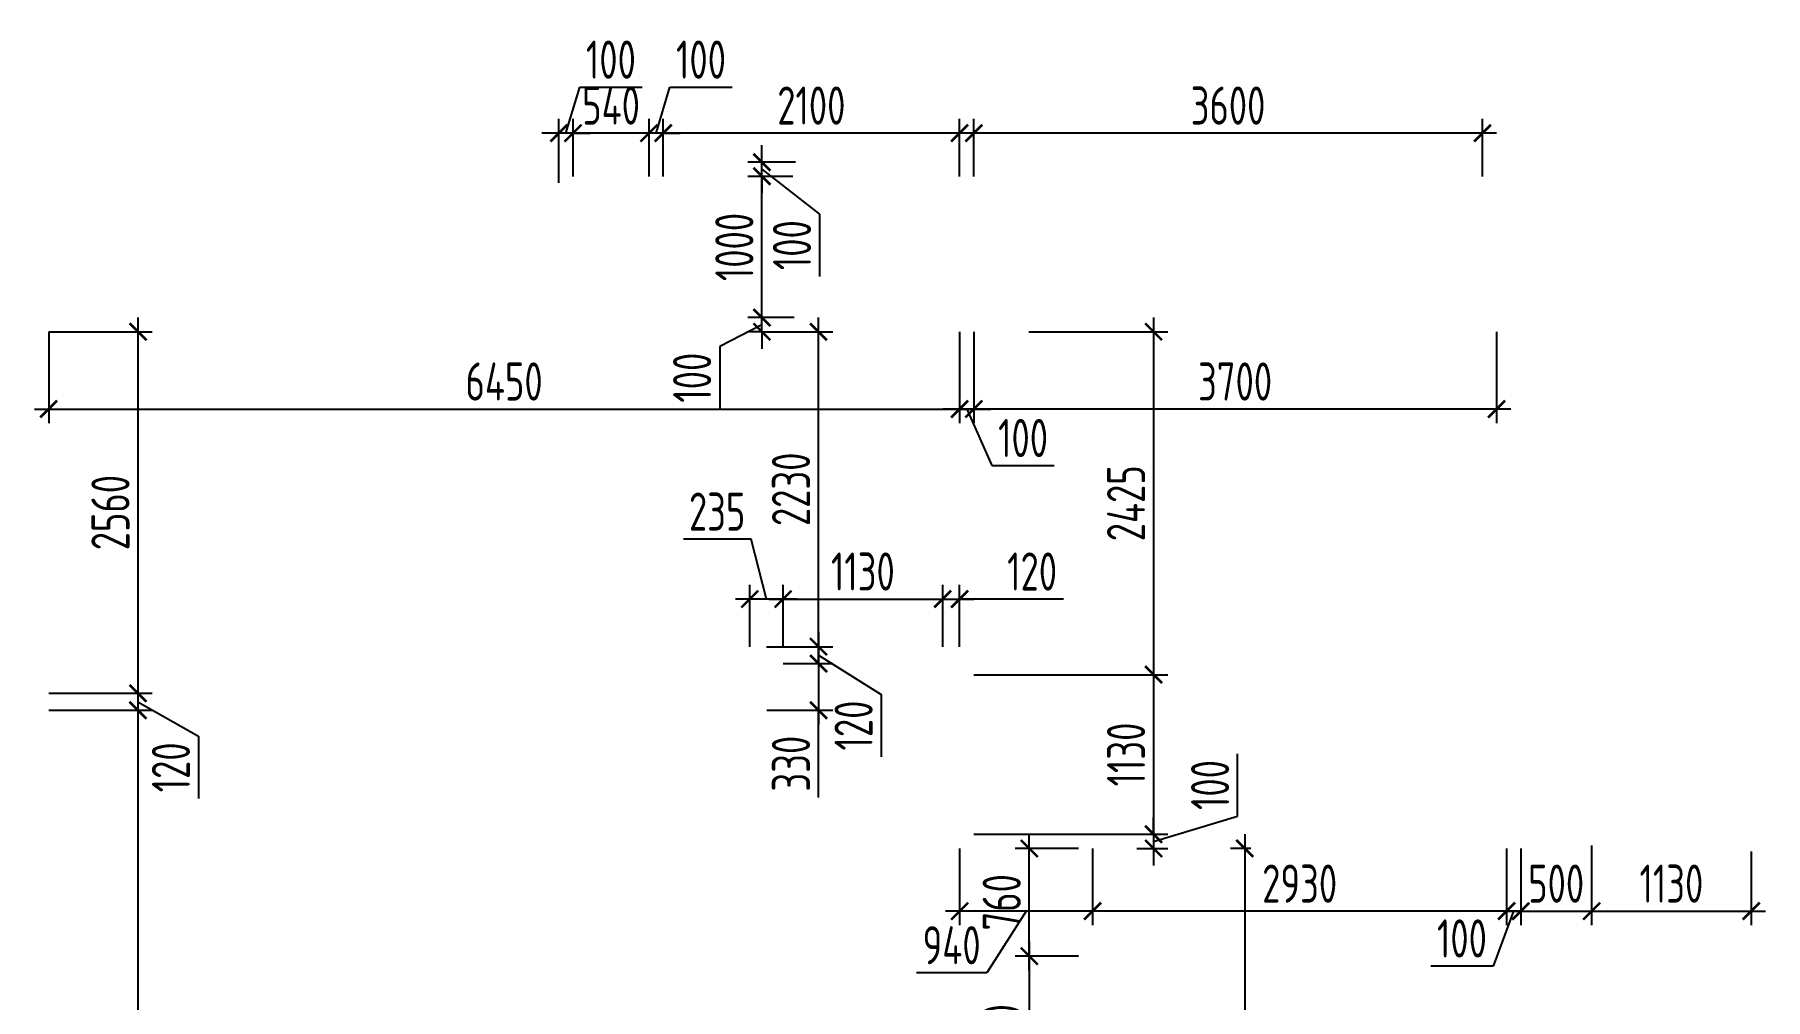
# Model space of a CAD drawing. Header units: millimetres. Extents: x -350007 to 535970, y -888 to 133718.
# Drawn here: x -218084 to -205831, y 113626 to 120454 of the extents above; entities that cross this region are included whole.
import ezdxf

# ---------------------------------------------------------------- set-up
doc = ezdxf.new("R2010")
doc.units = ezdxf.units.MM
doc.layers.add('АР_Размеры нов.', color=15, linetype='Continuous', lineweight=0)
doc.styles.add('ISOCPEUR', font='isocpeur.ttf', dxfattribs={"width": 0.7})
doc.dimstyles.new('R_100', dxfattribs={"dimtxt": 270, "dimasz": 120, "dimexe": 100, "dimexo": 0, "dimgap": 60, "dimtad": 1, "dimdec": 0, "dimrnd": 5, "dimzin": 0, "dimdsep": 46, "dimtxsty": 'ISOCPEUR', "dimblk": 'ARCHTICK', "dimcen": 0, "dimdle": 100, "dimclrd": 256, "dimclre": 256, "dimclrt": 256, "dimadec": 0, "dimazin": 0, "dimtfac": 2, "dimtdec": 0, "dimtofl": 0, "dimtmove": 1, "dimatfit": 3, "dimfxl": 1, "dimtvp": 3, "dimtolj": 1, "dimtzin": 0, "dimarcsym": 0})

# ---------------------------------------------------------------- blocks, each defined once
blk = doc.blocks.new('_ArchTick')
at = {"color": 0, "linetype": 'ByBlock', "const_width": 0.15}
blk.add_lwpolyline([(-0.5, -0.5), (0.5, 0.5)], dxfattribs=at)
blk = doc.blocks.new('*D2847')
at = {"layer": 'АР_Размеры нов.', "lineweight": -2, "ltscale": 100, "transparency": 16777216}
for p, q in [((-212785, 116122), (-212785, 116559)), ((-211655, 116122), (-211655, 116559)), ((-212885, 116459), (-211555, 116459))]:
    blk.add_line(p, q, dxfattribs=at)
at = {"layer": 'АР_Размеры нов.', "lineweight": -2, "ltscale": 100, "transparency": 16777216, "xscale": 120, "yscale": 120, "zscale": 120, "rotation": 180}
blk.add_blockref('_ArchTick', (-212785, 116459), dxfattribs=at)
at = {"layer": 'АР_Размеры нов.', "lineweight": -2, "ltscale": 100, "transparency": 16777216, "xscale": 120, "yscale": 120, "zscale": 120}
blk.add_blockref('_ArchTick', (-211655, 116459), dxfattribs=at)
at = {"layer": 'АР_Размеры нов.', "ltscale": 100, "transparency": 16777216, "insert": (-212220, 116654), "char_height": 270, "attachment_point": 5, "style": 'ISOCPEUR'}
blk.add_mtext('\\A1;1130', dxfattribs=at)
blk = doc.blocks.new('*D2848')
at = {"layer": 'АР_Размеры нов.', "lineweight": -2, "ltscale": 100, "transparency": 16777216}
for p, q in [((-211435, 115924), (-210062, 115924)), ((-210162, 116024), (-210162, 114694)), ((-211435, 114794), (-210062, 114794))]:
    blk.add_line(p, q, dxfattribs=at)
at = {"layer": 'АР_Размеры нов.', "lineweight": -2, "ltscale": 100, "transparency": 16777216, "xscale": 120, "yscale": 120, "zscale": 120}
for p, rotation in [((-210162, 115924), 90), ((-210162, 114794), 270)]:
    blk.add_blockref('_ArchTick', p, dxfattribs=dict(at, rotation=rotation))
at = {"layer": 'АР_Размеры нов.', "ltscale": 100, "transparency": 16777216, "insert": (-210357, 115359), "char_height": 270, "attachment_point": 5, "rotation": 90, "style": 'ISOCPEUR'}
blk.add_mtext('\\A1;1130', dxfattribs=at)
blk = doc.blocks.new('*D2639')
at = {"layer": 'АР_Размеры нов.', "lineweight": -2, "ltscale": 100, "transparency": 16777216}
for p, q in [((-211655, 116122), (-211655, 116559)), ((-211535, 116122), (-211535, 116559)), ((-211755, 116459), (-211435, 116459)), ((-210801, 116459), (-211535, 116459))]:
    blk.add_line(p, q, dxfattribs=at)
at = {"layer": 'АР_Размеры нов.', "lineweight": -2, "ltscale": 100, "transparency": 16777216, "xscale": 120, "yscale": 120, "zscale": 120, "rotation": 180}
blk.add_blockref('_ArchTick', (-211655, 116459), dxfattribs=at)
at = {"layer": 'АР_Размеры нов.', "lineweight": -2, "ltscale": 100, "transparency": 16777216, "xscale": 120, "yscale": 120, "zscale": 120}
blk.add_blockref('_ArchTick', (-211535, 116459), dxfattribs=at)
at = {"layer": 'АР_Размеры нов.', "ltscale": 100, "transparency": 16777216, "insert": (-211022, 116654), "char_height": 270, "attachment_point": 5, "style": 'ISOCPEUR'}
blk.add_mtext('\\A1;120', dxfattribs=at)
blk = doc.blocks.new('*D2641')
at = {"layer": 'АР_Размеры нов.', "lineweight": -2, "ltscale": 100, "transparency": 16777216}
for p, q in [((-207061, 114714), (-207061, 114150)), ((-205931, 114672), (-205931, 114150)), ((-207161, 114250), (-205831, 114250))]:
    blk.add_line(p, q, dxfattribs=at)
at = {"layer": 'АР_Размеры нов.', "lineweight": -2, "ltscale": 100, "transparency": 16777216, "xscale": 120, "yscale": 120, "zscale": 120, "rotation": 180}
blk.add_blockref('_ArchTick', (-207061, 114250), dxfattribs=at)
at = {"layer": 'АР_Размеры нов.', "lineweight": -2, "ltscale": 100, "transparency": 16777216, "xscale": 120, "yscale": 120, "zscale": 120}
blk.add_blockref('_ArchTick', (-205931, 114250), dxfattribs=at)
at = {"layer": 'АР_Размеры нов.', "ltscale": 100, "transparency": 16777216, "insert": (-206496, 114445), "char_height": 270, "attachment_point": 5, "style": 'ISOCPEUR'}
blk.add_mtext('\\A1;1130', dxfattribs=at)
blk = doc.blocks.new('*D2774')
at = {"layer": 'АР_Размеры нов.', "lineweight": -2, "ltscale": 100, "transparency": 16777216}
for p, q in [((-211042, 114032), (-211042, 112701)), ((-210694, 113932), (-211142, 113932)), ((-210694, 112801), (-211142, 112801))]:
    blk.add_line(p, q, dxfattribs=at)
at = {"layer": 'АР_Размеры нов.', "lineweight": -2, "ltscale": 100, "transparency": 16777216, "xscale": 120, "yscale": 120, "zscale": 120}
for p, rotation in [((-211042, 113932), 90), ((-211042, 112801), 270)]:
    blk.add_blockref('_ArchTick', p, dxfattribs=dict(at, rotation=rotation))
at = {"layer": 'АР_Размеры нов.', "ltscale": 100, "transparency": 16777216, "insert": (-211237, 113366), "char_height": 270, "attachment_point": 5, "rotation": 90, "style": 'ISOCPEUR'}
blk.add_mtext('\\A1;1130', dxfattribs=at)
blk = doc.blocks.new('*D2775')
at = {"layer": 'АР_Размеры нов.', "lineweight": -2, "ltscale": 100, "transparency": 16777216}
for p, q in [((-210694, 114694), (-211142, 114694)), ((-211042, 113832), (-211042, 114794)), ((-210694, 113932), (-211142, 113932))]:
    blk.add_line(p, q, dxfattribs=at)
at = {"layer": 'АР_Размеры нов.', "lineweight": -2, "ltscale": 100, "transparency": 16777216, "xscale": 120, "yscale": 120, "zscale": 120}
for p, rotation in [((-211042, 114694), 90), ((-211042, 113932), 270)]:
    blk.add_blockref('_ArchTick', p, dxfattribs=dict(at, rotation=rotation))
at = {"layer": 'АР_Размеры нов.', "ltscale": 100, "transparency": 16777216, "insert": (-211237, 114313), "char_height": 270, "attachment_point": 5, "rotation": 90, "style": 'ISOCPEUR'}
blk.add_mtext('\\A1;760', dxfattribs=at)
blk = doc.blocks.new('*D2778')
at = {"layer": 'АР_Размеры нов.', "lineweight": -2, "ltscale": 100, "transparency": 16777216}
for p, q in [((-207563, 114694), (-207563, 114150)), ((-207061, 114694), (-207061, 114150)), ((-207663, 114250), (-206961, 114250))]:
    blk.add_line(p, q, dxfattribs=at)
at = {"layer": 'АР_Размеры нов.', "lineweight": -2, "ltscale": 100, "transparency": 16777216, "xscale": 120, "yscale": 120, "zscale": 120, "rotation": 180}
blk.add_blockref('_ArchTick', (-207563, 114250), dxfattribs=at)
at = {"layer": 'АР_Размеры нов.', "lineweight": -2, "ltscale": 100, "transparency": 16777216, "xscale": 120, "yscale": 120, "zscale": 120}
blk.add_blockref('_ArchTick', (-207061, 114250), dxfattribs=at)
at = {"layer": 'АР_Размеры нов.', "ltscale": 100, "transparency": 16777216, "insert": (-207312, 114445), "char_height": 270, "attachment_point": 5, "style": 'ISOCPEUR'}
blk.add_mtext('\\A1;500', dxfattribs=at)
blk = doc.blocks.new('*D3149')
at = {"layer": 'АР_Размеры нов.', "lineweight": -2, "ltscale": 500, "transparency": 16777216}
for p, q in [((-213012, 116883), (-213491, 116883)), ((-212903, 116459), (-213012, 116883)), ((-213021, 116122), (-213021, 116559)), ((-212785, 116122), (-212785, 116559)), ((-212685, 116459), (-213121, 116459))]:
    blk.add_line(p, q, dxfattribs=at)
at = {"layer": 'АР_Размеры нов.', "lineweight": -2, "ltscale": 500, "transparency": 16777216, "xscale": 120, "yscale": 120, "zscale": 120, "rotation": 180}
blk.add_blockref('_ArchTick', (-213021, 116459), dxfattribs=at)
at = {"layer": 'АР_Размеры нов.', "lineweight": -2, "ltscale": 500, "transparency": 16777216, "xscale": 120, "yscale": 120, "zscale": 120}
blk.add_blockref('_ArchTick', (-212785, 116459), dxfattribs=at)
at = {"layer": 'АР_Размеры нов.', "lineweight": 13, "ltscale": 500, "transparency": 16777216, "insert": (-213252, 117078), "char_height": 270, "attachment_point": 5, "style": 'ISOCPEUR'}
blk.add_mtext('\\A1;235', dxfattribs=at)
blk = doc.blocks.new('*D3150')
at = {"layer": 'АР_Размеры нов.', "lineweight": -2, "ltscale": 500, "transparency": 16777216}
for p, q in [((-217352, 118451), (-217352, 115692)), ((-217984, 118351), (-217252, 118351)), ((-217984, 115792), (-217252, 115792))]:
    blk.add_line(p, q, dxfattribs=at)
at = {"layer": 'АР_Размеры нов.', "lineweight": -2, "ltscale": 500, "transparency": 16777216, "xscale": 120, "yscale": 120, "zscale": 120}
for p, rotation in [((-217352, 118351), 90), ((-217352, 115792), 270)]:
    blk.add_blockref('_ArchTick', p, dxfattribs=dict(at, rotation=rotation))
at = {"layer": 'АР_Размеры нов.', "lineweight": 13, "ltscale": 500, "transparency": 16777216, "insert": (-217547, 117071), "char_height": 270, "attachment_point": 5, "rotation": 90, "style": 'ISOCPEUR'}
blk.add_mtext('\\A1;2560', dxfattribs=at)
blk = doc.blocks.new('*D3151')
at = {"layer": 'АР_Размеры нов.', "lineweight": -2, "ltscale": 500, "transparency": 16777216}
for p, q in [((-217984, 115792), (-217252, 115792)), ((-217352, 115892), (-217352, 115572)), ((-217984, 115672), (-217252, 115672)), ((-217352, 115732), (-216924, 115488)), ((-216924, 115488), (-216924, 115047))]:
    blk.add_line(p, q, dxfattribs=at)
at = {"layer": 'АР_Размеры нов.', "lineweight": -2, "ltscale": 500, "transparency": 16777216, "xscale": 120, "yscale": 120, "zscale": 120}
for p, rotation in [((-217352, 115792), 90), ((-217352, 115672), 270)]:
    blk.add_blockref('_ArchTick', p, dxfattribs=dict(at, rotation=rotation))
at = {"layer": 'АР_Размеры нов.', "lineweight": 13, "ltscale": 500, "transparency": 16777216, "insert": (-217119, 115268), "char_height": 270, "attachment_point": 5, "rotation": 90, "style": 'ISOCPEUR'}
blk.add_mtext('\\A1;120', dxfattribs=at)
blk = doc.blocks.new('*D3152')
at = {"layer": 'АР_Размеры нов.', "lineweight": -2, "ltscale": 500, "transparency": 16777216}
for p, q in [((-217984, 115672), (-217252, 115672)), ((-217352, 115772), (-217352, 109471)), ((-217984, 109571), (-217252, 109571))]:
    blk.add_line(p, q, dxfattribs=at)
at = {"layer": 'АР_Размеры нов.', "lineweight": -2, "ltscale": 500, "transparency": 16777216, "xscale": 120, "yscale": 120, "zscale": 120}
for p, rotation in [((-217352, 115672), 90), ((-217352, 109571), 270)]:
    blk.add_blockref('_ArchTick', p, dxfattribs=dict(at, rotation=rotation))
at = {"layer": 'АР_Размеры нов.', "lineweight": 13, "ltscale": 500, "transparency": 16777216, "insert": (-217547, 112621), "char_height": 270, "attachment_point": 5, "rotation": 90, "style": 'ISOCPEUR'}
blk.add_mtext('\\A1;6100', dxfattribs=at)
blk = doc.blocks.new('*D3210')
at = {"layer": 'АР_Размеры нов.', "lineweight": -2, "ltscale": 500, "transparency": 16777216}
for p, q in [((-207663, 114694), (-207663, 114150)), ((-207563, 114694), (-207563, 114150)), ((-207663, 114250), (-207783, 114250)), ((-207613, 114250), (-207758, 113862)), ((-207563, 114250), (-207663, 114250)), ((-207563, 114250), (-207443, 114250)), ((-207758, 113862), (-208199, 113862))]:
    blk.add_line(p, q, dxfattribs=at)
at = {"layer": 'АР_Размеры нов.', "lineweight": -2, "ltscale": 500, "transparency": 16777216, "xscale": 120, "yscale": 120, "zscale": 120}
blk.add_blockref('_ArchTick', (-207663, 114250), dxfattribs=at)
at = {"layer": 'АР_Размеры нов.', "lineweight": -2, "ltscale": 500, "transparency": 16777216, "xscale": 120, "yscale": 120, "zscale": 120, "rotation": 180}
blk.add_blockref('_ArchTick', (-207563, 114250), dxfattribs=at)
at = {"layer": 'АР_Размеры нов.', "lineweight": 13, "ltscale": 500, "transparency": 16777216, "insert": (-207979, 114057), "char_height": 270, "attachment_point": 5, "style": 'ISOCPEUR'}
blk.add_mtext('\\A1;100', dxfattribs=at)
blk = doc.blocks.new('*D3211')
at = {"layer": 'АР_Размеры нов.', "lineweight": -2, "ltscale": 500, "transparency": 16777216}
for p, q in [((-210594, 114694), (-210594, 114150)), ((-207663, 114694), (-207663, 114150)), ((-207563, 114250), (-210694, 114250))]:
    blk.add_line(p, q, dxfattribs=at)
at = {"layer": 'АР_Размеры нов.', "lineweight": -2, "ltscale": 500, "transparency": 16777216, "xscale": 120, "yscale": 120, "zscale": 120, "rotation": 180}
blk.add_blockref('_ArchTick', (-210594, 114250), dxfattribs=at)
at = {"layer": 'АР_Размеры нов.', "lineweight": -2, "ltscale": 500, "transparency": 16777216, "xscale": 120, "yscale": 120, "zscale": 120}
blk.add_blockref('_ArchTick', (-207663, 114250), dxfattribs=at)
at = {"layer": 'АР_Размеры нов.', "lineweight": 13, "ltscale": 500, "transparency": 16777216, "insert": (-209128, 114445), "char_height": 270, "attachment_point": 5, "style": 'ISOCPEUR'}
blk.add_mtext('\\A1;2930', dxfattribs=at)
blk = doc.blocks.new('*D3212')
at = {"layer": 'АР_Размеры нов.', "lineweight": -2, "ltscale": 500, "transparency": 16777216}
for p, q in [((-211535, 114694), (-211535, 114150)), ((-210594, 114694), (-210594, 114150)), ((-210494, 114250), (-211635, 114250)), ((-211065, 114250), (-211343, 113814)), ((-211343, 113814), (-211841, 113814))]:
    blk.add_line(p, q, dxfattribs=at)
at = {"layer": 'АР_Размеры нов.', "lineweight": -2, "ltscale": 500, "transparency": 16777216, "xscale": 120, "yscale": 120, "zscale": 120, "rotation": 180}
blk.add_blockref('_ArchTick', (-211535, 114250), dxfattribs=at)
at = {"layer": 'АР_Размеры нов.', "lineweight": -2, "ltscale": 500, "transparency": 16777216, "xscale": 120, "yscale": 120, "zscale": 120}
blk.add_blockref('_ArchTick', (-210594, 114250), dxfattribs=at)
at = {"layer": 'АР_Размеры нов.', "lineweight": 13, "ltscale": 500, "transparency": 16777216, "insert": (-211592, 114009), "char_height": 270, "attachment_point": 5, "style": 'ISOCPEUR'}
blk.add_mtext('\\A1;940', dxfattribs=at)
blk = doc.blocks.new('*D3213')
at = {"layer": 'АР_Размеры нов.', "lineweight": -2, "ltscale": 500, "transparency": 16777216}
for p, q in [((-212534, 116022), (-212534, 118451)), ((-212935, 118351), (-212434, 118351)), ((-212903, 116122), (-212434, 116122))]:
    blk.add_line(p, q, dxfattribs=at)
at = {"layer": 'АР_Размеры нов.', "lineweight": -2, "ltscale": 500, "transparency": 16777216, "xscale": 120, "yscale": 120, "zscale": 120}
for p, rotation in [((-212534, 118351), 90), ((-212534, 116122), 270)]:
    blk.add_blockref('_ArchTick', p, dxfattribs=dict(at, rotation=rotation))
at = {"layer": 'АР_Размеры нов.', "lineweight": 13, "ltscale": 500, "transparency": 16777216, "insert": (-212729, 117236), "char_height": 270, "attachment_point": 5, "rotation": 90, "style": 'ISOCPEUR'}
blk.add_mtext('\\A1;2230', dxfattribs=at)
blk = doc.blocks.new('*D3214')
at = {"layer": 'АР_Размеры нов.', "lineweight": -2, "ltscale": 500, "transparency": 16777216}
for p, q in [((-212935, 118451), (-212935, 118571)), ((-212935, 118401), (-213234, 118247)), ((-212706, 118451), (-213035, 118451)), ((-212935, 118351), (-212935, 118451)), ((-213234, 118247), (-213234, 117805)), ((-212935, 118351), (-213035, 118351)), ((-212935, 118351), (-212935, 118231))]:
    blk.add_line(p, q, dxfattribs=at)
at = {"layer": 'АР_Размеры нов.', "lineweight": -2, "ltscale": 500, "transparency": 16777216, "xscale": 120, "yscale": 120, "zscale": 120}
for p, rotation in [((-212935, 118451), 270), ((-212935, 118351), 90)]:
    blk.add_blockref('_ArchTick', p, dxfattribs=dict(at, rotation=rotation))
at = {"layer": 'АР_Размеры нов.', "lineweight": 13, "ltscale": 500, "transparency": 16777216, "insert": (-213429, 118026), "char_height": 270, "attachment_point": 5, "rotation": 90, "style": 'ISOCPEUR'}
blk.add_mtext('\\A1;100', dxfattribs=at)
blk = doc.blocks.new('*D3215')
at = {"layer": 'АР_Размеры нов.', "lineweight": -2, "ltscale": 500, "transparency": 16777216}
for p, q in [((-212935, 118351), (-212935, 119551)), ((-212716, 119451), (-213035, 119451)), ((-212706, 118451), (-213035, 118451))]:
    blk.add_line(p, q, dxfattribs=at)
at = {"layer": 'АР_Размеры нов.', "lineweight": -2, "ltscale": 500, "transparency": 16777216, "xscale": 120, "yscale": 120, "zscale": 120}
for p, rotation in [((-212935, 119451), 90), ((-212935, 118451), 270)]:
    blk.add_blockref('_ArchTick', p, dxfattribs=dict(at, rotation=rotation))
at = {"layer": 'АР_Размеры нов.', "lineweight": 13, "ltscale": 500, "transparency": 16777216, "insert": (-213130, 118951), "char_height": 270, "attachment_point": 5, "rotation": 90, "style": 'ISOCPEUR'}
blk.add_mtext('\\A1;1000', dxfattribs=at)
blk = doc.blocks.new('*D3216')
at = {"layer": 'АР_Размеры нов.', "lineweight": -2, "ltscale": 500, "transparency": 16777216}
for p, q in [((-212935, 119551), (-212935, 119671)), ((-212697, 119551), (-213035, 119551)), ((-212935, 119451), (-212935, 119551)), ((-212935, 119501), (-212527, 119184)), ((-212716, 119451), (-213035, 119451)), ((-212935, 119451), (-212935, 119331)), ((-212527, 119184), (-212527, 118743))]:
    blk.add_line(p, q, dxfattribs=at)
at = {"layer": 'АР_Размеры нов.', "lineweight": -2, "ltscale": 500, "transparency": 16777216, "xscale": 120, "yscale": 120, "zscale": 120}
for p, rotation in [((-212935, 119551), 270), ((-212935, 119451), 90)]:
    blk.add_blockref('_ArchTick', p, dxfattribs=dict(at, rotation=rotation))
at = {"layer": 'АР_Размеры нов.', "lineweight": 13, "ltscale": 500, "transparency": 16777216, "insert": (-212722, 118964), "char_height": 270, "attachment_point": 5, "rotation": 90, "style": 'ISOCPEUR'}
blk.add_mtext('\\A1;100', dxfattribs=at)
blk = doc.blocks.new('*D3217')
at = {"layer": 'АР_Размеры нов.', "lineweight": -2, "ltscale": 500, "transparency": 16777216}
for p, q in [((-211435, 119451), (-211435, 119857)), ((-207834, 119451), (-207834, 119857)), ((-207734, 119757), (-211535, 119757))]:
    blk.add_line(p, q, dxfattribs=at)
at = {"layer": 'АР_Размеры нов.', "lineweight": -2, "ltscale": 500, "transparency": 16777216, "xscale": 120, "yscale": 120, "zscale": 120, "rotation": 180}
blk.add_blockref('_ArchTick', (-211435, 119757), dxfattribs=at)
at = {"layer": 'АР_Размеры нов.', "lineweight": -2, "ltscale": 500, "transparency": 16777216, "xscale": 120, "yscale": 120, "zscale": 120}
blk.add_blockref('_ArchTick', (-207834, 119757), dxfattribs=at)
at = {"layer": 'АР_Размеры нов.', "lineweight": 13, "ltscale": 500, "transparency": 16777216, "insert": (-209635, 119952), "char_height": 270, "attachment_point": 5, "style": 'ISOCPEUR'}
blk.add_mtext('\\A1;3600', dxfattribs=at)
blk = doc.blocks.new('*D3218')
at = {"layer": 'АР_Размеры нов.', "lineweight": -2, "ltscale": 500, "transparency": 16777216}
for p, q in [((-213634, 119451), (-213634, 119857)), ((-211535, 119451), (-211535, 119857)), ((-211435, 119757), (-213734, 119757))]:
    blk.add_line(p, q, dxfattribs=at)
at = {"layer": 'АР_Размеры нов.', "lineweight": -2, "ltscale": 500, "transparency": 16777216, "xscale": 120, "yscale": 120, "zscale": 120, "rotation": 180}
blk.add_blockref('_ArchTick', (-213634, 119757), dxfattribs=at)
at = {"layer": 'АР_Размеры нов.', "lineweight": -2, "ltscale": 500, "transparency": 16777216, "xscale": 120, "yscale": 120, "zscale": 120}
blk.add_blockref('_ArchTick', (-211535, 119757), dxfattribs=at)
at = {"layer": 'АР_Размеры нов.', "lineweight": 13, "ltscale": 500, "transparency": 16777216, "insert": (-212585, 119952), "char_height": 270, "attachment_point": 5, "style": 'ISOCPEUR'}
blk.add_mtext('\\A1;2100', dxfattribs=at)
blk = doc.blocks.new('*D3219')
at = {"layer": 'АР_Размеры нов.', "lineweight": -2, "ltscale": 500, "transparency": 16777216}
for p, q in [((-213684, 119757), (-213586, 120082)), ((-213586, 120082), (-213145, 120082)), ((-213734, 119451), (-213734, 119857)), ((-213634, 119451), (-213634, 119857)), ((-213734, 119757), (-213854, 119757)), ((-213634, 119757), (-213734, 119757)), ((-213634, 119757), (-213514, 119757))]:
    blk.add_line(p, q, dxfattribs=at)
at = {"layer": 'АР_Размеры нов.', "lineweight": -2, "ltscale": 500, "transparency": 16777216, "xscale": 120, "yscale": 120, "zscale": 120}
blk.add_blockref('_ArchTick', (-213734, 119757), dxfattribs=at)
at = {"layer": 'АР_Размеры нов.', "lineweight": -2, "ltscale": 500, "transparency": 16777216, "xscale": 120, "yscale": 120, "zscale": 120, "rotation": 180}
blk.add_blockref('_ArchTick', (-213634, 119757), dxfattribs=at)
at = {"layer": 'АР_Размеры нов.', "lineweight": 13, "ltscale": 500, "transparency": 16777216, "insert": (-213366, 120277), "char_height": 270, "attachment_point": 5, "style": 'ISOCPEUR'}
blk.add_mtext('\\A1;100', dxfattribs=at)
blk = doc.blocks.new('*D3220')
at = {"layer": 'АР_Размеры нов.', "lineweight": -2, "ltscale": 500, "transparency": 16777216}
for p, q in [((-214272, 119451), (-214272, 119857)), ((-213734, 119451), (-213734, 119857)), ((-213634, 119757), (-214372, 119757))]:
    blk.add_line(p, q, dxfattribs=at)
at = {"layer": 'АР_Размеры нов.', "lineweight": -2, "ltscale": 500, "transparency": 16777216, "xscale": 120, "yscale": 120, "zscale": 120, "rotation": 180}
blk.add_blockref('_ArchTick', (-214272, 119757), dxfattribs=at)
at = {"layer": 'АР_Размеры нов.', "lineweight": -2, "ltscale": 500, "transparency": 16777216, "xscale": 120, "yscale": 120, "zscale": 120}
blk.add_blockref('_ArchTick', (-213734, 119757), dxfattribs=at)
at = {"layer": 'АР_Размеры нов.', "lineweight": 13, "ltscale": 500, "transparency": 16777216, "insert": (-214003, 119952), "char_height": 270, "attachment_point": 5, "style": 'ISOCPEUR'}
blk.add_mtext('\\A1;540', dxfattribs=at)
blk = doc.blocks.new('*D3221')
at = {"layer": 'АР_Размеры нов.', "lineweight": -2, "ltscale": 500, "transparency": 16777216}
for p, q in [((-214322, 119757), (-214225, 120082)), ((-214225, 120082), (-213783, 120082)), ((-214372, 119405), (-214372, 119857)), ((-214272, 119451), (-214272, 119857)), ((-214372, 119757), (-214492, 119757)), ((-214272, 119757), (-214372, 119757)), ((-214272, 119757), (-214152, 119757))]:
    blk.add_line(p, q, dxfattribs=at)
at = {"layer": 'АР_Размеры нов.', "lineweight": -2, "ltscale": 500, "transparency": 16777216, "xscale": 120, "yscale": 120, "zscale": 120}
blk.add_blockref('_ArchTick', (-214372, 119757), dxfattribs=at)
at = {"layer": 'АР_Размеры нов.', "lineweight": -2, "ltscale": 500, "transparency": 16777216, "xscale": 120, "yscale": 120, "zscale": 120, "rotation": 180}
blk.add_blockref('_ArchTick', (-214272, 119757), dxfattribs=at)
at = {"layer": 'АР_Размеры нов.', "lineweight": 13, "ltscale": 500, "transparency": 16777216, "insert": (-214004, 120277), "char_height": 270, "attachment_point": 5, "style": 'ISOCPEUR'}
blk.add_mtext('\\A1;100', dxfattribs=at)
blk = doc.blocks.new('*D3222')
at = {"layer": 'АР_Размеры нов.', "lineweight": -2, "ltscale": 500, "transparency": 16777216}
for p, q in [((-217984, 118351), (-217984, 117704)), ((-211535, 118351), (-211535, 117704)), ((-218084, 117804), (-211435, 117804))]:
    blk.add_line(p, q, dxfattribs=at)
at = {"layer": 'АР_Размеры нов.', "lineweight": -2, "ltscale": 500, "transparency": 16777216, "xscale": 120, "yscale": 120, "zscale": 120, "rotation": 180}
blk.add_blockref('_ArchTick', (-217984, 117804), dxfattribs=at)
at = {"layer": 'АР_Размеры нов.', "lineweight": -2, "ltscale": 500, "transparency": 16777216, "xscale": 120, "yscale": 120, "zscale": 120}
blk.add_blockref('_ArchTick', (-211535, 117804), dxfattribs=at)
at = {"layer": 'АР_Размеры нов.', "lineweight": 13, "ltscale": 500, "transparency": 16777216, "insert": (-214760, 117999), "char_height": 270, "attachment_point": 5, "style": 'ISOCPEUR'}
blk.add_mtext('\\A1;6450', dxfattribs=at)
blk = doc.blocks.new('*D3223')
at = {"layer": 'АР_Размеры нов.', "lineweight": -2, "ltscale": 500, "transparency": 16777216}
for p, q in [((-211435, 118351), (-211435, 117704)), ((-207734, 118351), (-207734, 117704)), ((-207634, 117804), (-211535, 117804))]:
    blk.add_line(p, q, dxfattribs=at)
at = {"layer": 'АР_Размеры нов.', "lineweight": -2, "ltscale": 500, "transparency": 16777216, "xscale": 120, "yscale": 120, "zscale": 120, "rotation": 180}
blk.add_blockref('_ArchTick', (-211435, 117804), dxfattribs=at)
at = {"layer": 'АР_Размеры нов.', "lineweight": -2, "ltscale": 500, "transparency": 16777216, "xscale": 120, "yscale": 120, "zscale": 120}
blk.add_blockref('_ArchTick', (-207734, 117804), dxfattribs=at)
at = {"layer": 'АР_Размеры нов.', "lineweight": 13, "ltscale": 500, "transparency": 16777216, "insert": (-209585, 117999), "char_height": 270, "attachment_point": 5, "style": 'ISOCPEUR'}
blk.add_mtext('\\A1;3700', dxfattribs=at)
blk = doc.blocks.new('*D3224')
at = {"layer": 'АР_Размеры нов.', "lineweight": -2, "ltscale": 500, "transparency": 16777216}
for p, q in [((-211535, 118278), (-211535, 117704)), ((-211435, 118278), (-211435, 117704)), ((-211535, 117804), (-211655, 117804)), ((-211535, 117804), (-211435, 117804)), ((-211485, 117804), (-211307, 117404)), ((-211435, 117804), (-211315, 117804)), ((-211307, 117404), (-210866, 117404))]:
    blk.add_line(p, q, dxfattribs=at)
at = {"layer": 'АР_Размеры нов.', "lineweight": -2, "ltscale": 500, "transparency": 16777216, "xscale": 120, "yscale": 120, "zscale": 120}
blk.add_blockref('_ArchTick', (-211535, 117804), dxfattribs=at)
at = {"layer": 'АР_Размеры нов.', "lineweight": -2, "ltscale": 500, "transparency": 16777216, "xscale": 120, "yscale": 120, "zscale": 120, "rotation": 180}
blk.add_blockref('_ArchTick', (-211435, 117804), dxfattribs=at)
at = {"layer": 'АР_Размеры нов.', "lineweight": 13, "ltscale": 500, "transparency": 16777216, "insert": (-211086, 117599), "char_height": 270, "attachment_point": 5, "style": 'ISOCPEUR'}
blk.add_mtext('\\A1;100', dxfattribs=at)
blk = doc.blocks.new('*D3225')
at = {"layer": 'АР_Размеры нов.', "lineweight": -2, "ltscale": 500, "transparency": 16777216}
for p, q in [((-210162, 118451), (-210162, 115824)), ((-211045, 118351), (-210062, 118351)), ((-211435, 115924), (-210062, 115924))]:
    blk.add_line(p, q, dxfattribs=at)
at = {"layer": 'АР_Размеры нов.', "lineweight": -2, "ltscale": 500, "transparency": 16777216, "xscale": 120, "yscale": 120, "zscale": 120}
for p, rotation in [((-210162, 118351), 90), ((-210162, 115924), 270)]:
    blk.add_blockref('_ArchTick', p, dxfattribs=dict(at, rotation=rotation))
at = {"layer": 'АР_Размеры нов.', "lineweight": 13, "ltscale": 500, "transparency": 16777216, "insert": (-210357, 117137), "char_height": 270, "attachment_point": 5, "rotation": 90, "style": 'ISOCPEUR'}
blk.add_mtext('\\A1;2425', dxfattribs=at)
blk = doc.blocks.new('*D3226')
at = {"layer": 'АР_Размеры нов.', "lineweight": -2, "ltscale": 500, "transparency": 16777216}
for p, q in [((-212534, 116222), (-212534, 115902)), ((-212903, 116122), (-212434, 116122)), ((-212534, 116062), (-212091, 115784)), ((-212785, 116002), (-212434, 116002)), ((-212091, 115784), (-212091, 115343))]:
    blk.add_line(p, q, dxfattribs=at)
at = {"layer": 'АР_Размеры нов.', "lineweight": -2, "ltscale": 500, "transparency": 16777216, "xscale": 120, "yscale": 120, "zscale": 120}
for p, rotation in [((-212534, 116122), 90), ((-212534, 116002), 270)]:
    blk.add_blockref('_ArchTick', p, dxfattribs=dict(at, rotation=rotation))
at = {"layer": 'АР_Размеры нов.', "lineweight": 13, "ltscale": 500, "transparency": 16777216, "insert": (-212286, 115564), "char_height": 270, "attachment_point": 5, "rotation": 90, "style": 'ISOCPEUR'}
blk.add_mtext('\\A1;120', dxfattribs=at)
blk = doc.blocks.new('*D3227')
at = {"layer": 'АР_Размеры нов.', "lineweight": -2, "ltscale": 500, "transparency": 16777216}
for p, q in [((-212534, 116102), (-212534, 115572)), ((-212785, 116002), (-212434, 116002)), ((-212901, 115672), (-212434, 115672)), ((-212534, 115054), (-212534, 115672))]:
    blk.add_line(p, q, dxfattribs=at)
at = {"layer": 'АР_Размеры нов.', "lineweight": -2, "ltscale": 500, "transparency": 16777216, "xscale": 120, "yscale": 120, "zscale": 120}
for p, rotation in [((-212534, 116002), 90), ((-212534, 115672), 270)]:
    blk.add_blockref('_ArchTick', p, dxfattribs=dict(at, rotation=rotation))
at = {"layer": 'АР_Размеры нов.', "lineweight": 13, "ltscale": 500, "transparency": 16777216, "insert": (-212729, 115294), "char_height": 270, "attachment_point": 5, "rotation": 90, "style": 'ISOCPEUR'}
blk.add_mtext('\\A1;330', dxfattribs=at)
blk = doc.blocks.new('*D3228')
at = {"layer": 'АР_Размеры нов.', "lineweight": -2, "ltscale": 500, "transparency": 16777216}
for p, q in [((-209567, 114922), (-209567, 115364)), ((-210162, 114744), (-209567, 114922)), ((-210162, 114794), (-210162, 114914)), ((-211435, 114794), (-210062, 114794)), ((-210281, 114694), (-210062, 114694)), ((-210162, 114794), (-210162, 114694)), ((-210162, 114694), (-210162, 114574))]:
    blk.add_line(p, q, dxfattribs=at)
at = {"layer": 'АР_Размеры нов.', "lineweight": -2, "ltscale": 500, "transparency": 16777216, "xscale": 120, "yscale": 120, "zscale": 120}
for p, rotation in [((-210162, 114794), 270), ((-210162, 114694), 90)]:
    blk.add_blockref('_ArchTick', p, dxfattribs=dict(at, rotation=rotation))
at = {"layer": 'АР_Размеры нов.', "lineweight": 13, "ltscale": 500, "transparency": 16777216, "insert": (-209762, 115143), "char_height": 270, "attachment_point": 5, "rotation": 90, "style": 'ISOCPEUR'}
blk.add_mtext('\\A1;100', dxfattribs=at)
blk = doc.blocks.new('*D3271')
at = {"layer": 'АР_Размеры нов.', "lineweight": -2, "transparency": 16777216}
for p, q in [((-209473, 114694), (-209617, 114694)), ((-209517, 114794), (-209517, 111143)), ((-209474, 111243), (-209617, 111243))]:
    blk.add_line(p, q, dxfattribs=at)
at = {"layer": 'АР_Размеры нов.', "lineweight": -2, "transparency": 16777216, "xscale": 120, "yscale": 120, "zscale": 120}
for p, rotation in [((-209517, 114694), 90), ((-209517, 111243), 270)]:
    blk.add_blockref('_ArchTick', p, dxfattribs=dict(at, rotation=rotation))
at = {"layer": 'АР_Размеры нов.', "transparency": 16777216, "insert": (-209712, 112968), "char_height": 270, "attachment_point": 5, "rotation": 90, "style": 'ISOCPEUR'}
blk.add_mtext('\\A1;3450', dxfattribs=at)

msp = doc.modelspace()

# ---------------------------------------------------------------- dimensions: what is measured, and where the dimension line sits
at = {"layer": 'АР_Размеры нов.', "lineweight": 13, "ltscale": 500}
for base, p1, p2, override, picture, middle in [((-214372, 119756.9), (-214272, 119450.6), (-214372, 119405), {"dimpost": '\\X'}, '*D3221', (-214164.5, 120276.9)), ((-213733.9, 119756.9), (-213633.9, 119450.6), (-213733.9, 119450.6), {"dimpost": '\\X'}, '*D3219', (-213526.4, 120276.9)), ((-214272, 119756.9), (-213733.9, 119450.6), (-214272, 119450.6), {"dimpost": '\\X'}, '*D3220', (-214003, 119951.9)), ((-213633.9129, 119756.9474), (-211535.3544, 119450.6419), (-213633.9129, 119450.6419), {"dimpost": '\\X'}, '*D3218', (-212584.6337, 119951.9474)), ((-211435.3544, 119756.9474), (-207833.9151, 119450.6419), (-211435.3544, 119450.6419), {"dimpost": '\\X'}, '*D3217', (-209634.6347, 119951.9474)), ((-211535.3544, 117803.8096), (-217983.9151, 118350.6825), (-211535.3544, 118350.6825), {"dimpost": '\\X'}, '*D3222', (-214759.6347, 117998.8096)), ((-211435.3544, 117803.8096), (-207733.9151, 118350.6825), (-211435.3544, 118350.6825), {"dimpost": '\\X'}, '*D3223', (-209584.6347, 117998.8096)), ((-210593.8, 114250.4), (-207662.8, 114693.8), (-210593.8, 114693.8), {"dimpost": '\\X', "dimfxl": 2.5, "dimarcsym": 1}, '*D3211', (-209128.3, 114445.4))]:
    dim = msp.add_linear_dim(base=base, p1=p1, p2=p2, dimstyle='R_100', override=override, dxfattribs=at)
    dim.commit()
    dim.dimension.update_dxf_attribs({"geometry": picture, "text_midpoint": middle})
for base, p1, p2, picture, middle in [((-212935.4, 119550.6), (-212715.6, 119450.6), (-212697.5, 119550.6), '*D3216', (-212526.7, 119124.2)), ((-212934.6, 118450.7), (-212934.6, 118350.7), (-212706.1, 118450.7), '*D3214', (-213233.8, 118186.6)), ((-212533.7, 116002.3), (-212903.1, 116122.3), (-212785.4, 116002.3), '*D3226', (-212090.8, 115724.5)), ((-212533.7, 115672), (-212785.4, 116002.3), (-212900.8, 115672), '*D3227', (-212520.1, 115294)), ((-217352.2, 115671.9), (-217983.9, 115791.9), (-217983.9, 115671.9), '*D3151', (-216923.9, 115428.3))]:
    dim = msp.add_linear_dim(base=base, p1=p1, p2=p2, angle=90, dimstyle='R_100', override={"dimpost": '\\X'}, dxfattribs=at)
    dim.commit()
    dim.dimension.update_dxf_attribs({"geometry": picture, "text_midpoint": middle, "dimtype": 160})
for base, p1, p2, override, picture, middle in [((-212935.4, 119450.6), (-212706.1, 118450.7), (-212715.6, 119450.6), {"dimpost": '\\X'}, '*D3215', (-213130.4, 118950.7)), ((-217352.2, 115791.9), (-217983.9, 118350.7), (-217983.9, 115791.9), {"dimpost": '\\X'}, '*D3150', (-217547.2, 117071.3)), ((-212533.7, 118350.7), (-212903.1, 116122.3), (-212934.6, 118350.7), {"dimpost": '\\X'}, '*D3213', (-212728.7, 117236.5)), ((-210161.8, 115923.8), (-211045.3, 118350.7), (-211435.4, 115923.8), {"dimpost": '\\X'}, '*D3225', (-210356.8, 117137.2)), ((-217352.2, 109570.6), (-217983.9, 115671.9), (-217983.9, 109570.6), {"dimpost": '\\X'}, '*D3152', (-217547.2, 112621.3)), ((-210161.8, 114693.8), (-211435.4, 114793.8), (-210280.6, 114693.8), {"dimpost": '\\X', "dimfxl": 300, "dimarcsym": 1}, '*D3228', (-209761.8, 114982.3))]:
    dim = msp.add_linear_dim(base=base, p1=p1, p2=p2, angle=90, dimstyle='R_100', override=override, dxfattribs=at)
    dim.commit()
    dim.dimension.update_dxf_attribs({"geometry": picture, "text_midpoint": middle})
for base, p1, p2, override, picture, middle in [((-211435.4, 117803.8), (-211535.4, 118277.9), (-211435.4, 118277.9), {"dimpost": '\\X'}, '*D3224', (-211246.9, 117403.8)), ((-213020.8, 116459), (-212785.4, 116122.3), (-213020.8, 116122.3), {"dimpost": '\\X', "dimfxl": 300, "dimarcsym": 1}, '*D3149', (-213072.3, 116882.9)), ((-211535.4, 114250.4), (-210593.8, 114693.8), (-211535.4, 114693.8), {"dimpost": '\\X', "dimfxl": 2.5, "dimarcsym": 1}, '*D3212', (-211403, 113814)), ((-207662.8, 114250.4), (-207562.8, 114693.8), (-207662.8, 114693.8), {"dimpost": '\\X', "dimfxl": 2.5, "dimarcsym": 1}, '*D3210', (-207817.9, 113861.5))]:
    dim = msp.add_linear_dim(base=base, p1=p1, p2=p2, dimstyle='R_100', override=override, dxfattribs=at)
    dim.commit()
    dim.dimension.update_dxf_attribs({"geometry": picture, "text_midpoint": middle, "dimtype": 160})
at = {"layer": 'АР_Размеры нов.', "ltscale": 100}
for base, p1, p2, override, picture, middle in [((-211655.4, 116459), (-212785.4, 116122.3), (-211655.4, 116122.3), {"dimpost": '\\X', "dimfxl": 300, "dimarcsym": 1}, '*D2847', (-212220.4, 116654)), ((-207060.8, 114250.4), (-207562.8, 114693.8), (-207060.8, 114693.8), {"dimpost": '\\X', "dimfxl": 2.5, "dimarcsym": 1}, '*D2778', (-207311.8, 114445.4)), ((-205930.8, 114250.4), (-207060.8, 114713.8), (-205930.8, 114672.3), {"dimpost": '\\X', "dimfxl": 2.5, "dimarcsym": 1}, '*D2641', (-206495.8, 114445.4))]:
    dim = msp.add_linear_dim(base=base, p1=p1, p2=p2, dimstyle='R_100', override=override, dxfattribs=at)
    dim.commit()
    dim.dimension.update_dxf_attribs({"geometry": picture, "text_midpoint": middle})
dim = msp.add_linear_dim(base=(-211535.4, 116459), p1=(-211655.4, 116122.3), p2=(-211535.4, 116122.3), dimstyle='R_100', override={"dimpost": '\\X', "dimfxl": 2.5, "dimarcsym": 1}, dxfattribs=at)
dim.commit()
dim.dimension.update_dxf_attribs({"geometry": '*D2639', "text_midpoint": (-211021.5, 116484), "dimtype": 160})
for base, p1, p2, picture, middle in [((-210161.8, 114793.8), (-211435.4, 115923.8), (-211435.4, 114793.8), '*D2848', (-210356.8, 115358.8)), ((-211041.5, 114693.8), (-210693.8, 113932.2), (-210693.8, 114693.8), '*D2775', (-211236.5, 114313)), ((-211041.5097937, 112800.6824584), (-210693.8271883, 113932.1824584), (-210693.8271883, 112800.6824584), '*D2774', (-211236.5097937, 113366.4324584))]:
    dim = msp.add_linear_dim(base=base, p1=p1, p2=p2, angle=90, dimstyle='R_100', override={"dimpost": '\\X', "dimfxl": 300, "dimarcsym": 1}, dxfattribs=at)
    dim.commit()
    dim.dimension.update_dxf_attribs({"geometry": picture, "text_midpoint": middle})
at = {"layer": 'АР_Размеры нов.'}
dim = msp.add_linear_dim(base=(-209517.2, 111242.7), p1=(-209472.6, 114693.8), p2=(-209474.2, 111242.7), angle=90, dimstyle='R_100', override={"dimpost": '\\X'}, dxfattribs=at)
dim.commit()
dim.dimension.update_dxf_attribs({"geometry": '*D3271', "text_midpoint": (-209712.2, 112968.3)})

doc.saveas('drawing.dxf')
